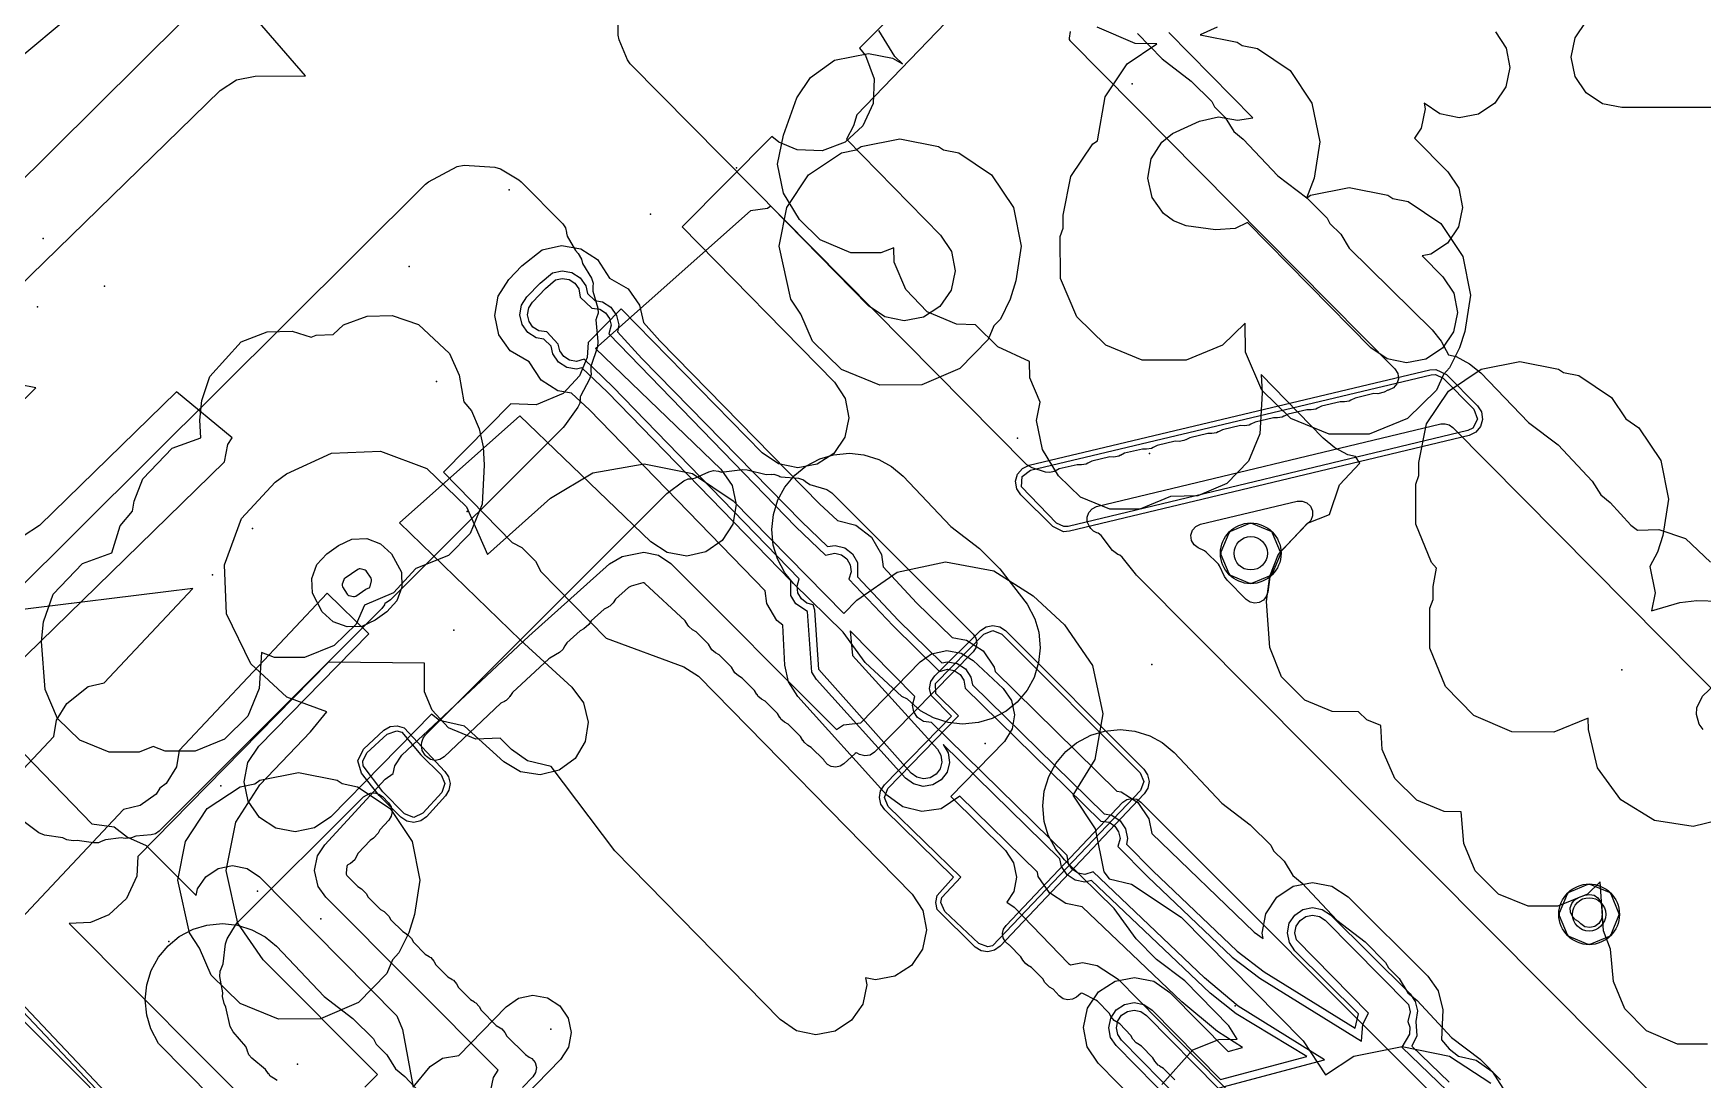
# Model space of a CAD drawing. Header units: metres. Extents: x -2677 to -840, y 169 to 1487.
# Drawn here: x -2168.2 to -2102.1, y 718 to 759.4 of the extents above; entities that cross this region are included whole.
import ezdxf

# ---------------------------------------------------------------- set-up
doc = ezdxf.new("R2010")
doc.units = ezdxf.units.M
for name, color, linetype in [('AI_GREENING_ALLOWED_ZONE', 4, 'Continuous'), ('AI_GREENING_EXCLUSIONS', 1, 'Continuous'), ('AI_GREENING_LAWN', 82, 'Continuous'), ('AI_GREENING_REJECTED', 6, 'Continuous'), ('AI_GREENING_SHRUBS', 92, 'Continuous')]:
    doc.layers.add(name, color=color, linetype=linetype)

# ---------------------------------------------------------------- blocks, each defined once
blk = doc.blocks.new('AI_SHRUB')
for radius in [1, 0.55]:
    blk.add_circle((0, 0), radius)

msp = doc.modelspace()

# ---------------------------------------------------------------- linework, layer by layer
at = {"layer": 'AI_GREENING_ALLOWED_ZONE'}
for points in [[(-2122.053, 739.009), (-2122.218, 739.13), (-2122.321, 739.308), (-2122.344, 739.512), (-2122.282, 739.708), (-2122.147, 739.863), (-2121.962, 739.951), (-2118.132, 740.86), (-2117.935, 740.867), (-2117.75, 740.797), (-2117.607, 740.662), (-2117.528, 740.481), (-2117.524, 740.284), (-2117.597, 740.101), (-2117.736, 739.96), (-2117.754, 739.947), (-2118.844, 738.8), (-2118.895, 738.719), (-2119.206, 737.918), (-2119.221, 737.86), (-2119.299, 737.261), (-2119.356, 737.086), (-2119.472, 736.943), (-2119.632, 736.852), (-2119.815, 736.826), (-2119.994, 736.867), (-2120.147, 736.97), (-2120.91, 737.728), (-2121.012, 737.875), (-2121.204, 738.296), (-2121.254, 738.369), (-2121.731, 738.845), (-2121.804, 738.896), (-2122.053, 739.009)], [(-2107.102, 724.292), (-2107.23, 724.42), (-2107.303, 724.585), (-2107.313, 724.766), (-2107.258, 724.938), (-2107.145, 725.08), (-2106.989, 725.172), (-2106.738, 725.264), (-2106.556, 725.295), (-2106.375, 725.257), (-2106.22, 725.156), (-2106.112, 725.005), (-2106.067, 724.826), (-2106.047, 724.507), (-2106.074, 724.309), (-2106.178, 724.138), (-2106.34, 724.02), (-2106.535, 723.976), (-2106.732, 724.012), (-2106.899, 724.122), (-2106.993, 724.216), (-2107.102, 724.292)]]:
    msp.add_lwpolyline(points, close=True, dxfattribs=at)
at = {"layer": 'AI_GREENING_EXCLUSIONS'}
for points in [[(-2169.371, 748.756), (-2160.792, 757.124), (-2160.138, 757.55), (-2159.402, 757.693), (-2157.407, 757.699), (-2162.523, 763.609), (-2173.028, 754.829)], [(-2128.888, 763.096), (-2135.574, 756.154), (-2135.705, 755.722), (-2135.983, 755.201), (-2132.255, 751.4), (-2131.828, 750.746), (-2131.684, 749.98), (-2131.843, 749.216), (-2132.283, 748.571), (-2132.936, 748.144), (-2133.703, 747.999), (-2134.467, 748.159), (-2135.112, 748.599), (-2138.975, 752.539), (-2139.117, 752.455), (-2139.781, 752.36), (-2145.923, 746.905), (-2140.962, 742.128), (-2140.516, 741.488), (-2140.35, 740.726), (-2140.487, 739.957), (-2140.909, 739.3), (-2141.549, 738.855), (-2142.312, 738.688), (-2143.08, 738.826), (-2143.737, 739.247), (-2148.919, 744.242), (-2153.684, 740.002), (-2148.9, 735.358), (-2146.866, 733.502), (-2146.403, 732.874), (-2146.215, 732.116), (-2146.332, 731.345), (-2146.736, 730.677), (-2147.364, 730.214), (-2148.121, 730.026), (-2148.893, 730.143), (-2149.561, 730.547), (-2151.107, 731.956), (-2152.1, 732.182), (-2152.423, 732.433), (-2156.408, 728.365), (-2157.053, 727.925), (-2157.817, 727.765), (-2158.583, 727.909), (-2159.237, 728.336), (-2159.677, 728.981), (-2159.837, 729.744), (-2159.692, 730.511), (-2159.266, 731.165), (-2154.906, 735.614), (-2156.557, 737.216), (-2162.41, 730.996), (-2162.518, 730.346), (-2162.93, 729.684), (-2163.179, 729.505), (-2163.329, 729.262), (-2163.963, 728.806), (-2164.615, 728.653), (-2171.551, 721.283)], [(-2130.783, 763.528), (-2135.471, 758.8), (-2135.23, 758.508), (-2134.889, 757.591), (-2134.928, 756.605), (-2135.337, 755.723), (-2136.036, 755.076), (-2136.953, 754.735), (-2137.939, 754.774), (-2138.662, 755.076), (-2138.939, 755.302), (-2142.487, 751.725), (-2136.461, 745.579), (-2136.034, 744.926), (-2135.889, 744.159), (-2136.049, 743.395), (-2136.489, 742.751), (-2137.142, 742.323), (-2137.909, 742.179), (-2138.672, 742.339), (-2139.317, 742.778), (-2144.902, 748.475), (-2146.215, 747.149), (-2146.254, 746.545), (-2146.556, 745.823), (-2147.204, 745.124), (-2148.279, 744.675), (-2149.283, 744.722), (-2151.945, 742.006), (-2149.219, 739.228), (-2148.841, 739.03), (-2148.301, 738.489), (-2148.086, 738.075), (-2145.504, 735.444), (-2142.42, 734.304), (-2141.846, 733.932), (-2133.385, 725.306), (-2132.958, 724.653), (-2132.813, 723.887), (-2132.973, 723.123), (-2133.413, 722.478), (-2134.066, 722.051), (-2134.833, 721.906), (-2135.231, 721.99), (-2135.179, 721.715), (-2135.339, 720.951), (-2135.779, 720.307), (-2136.432, 719.879), (-2137.198, 719.735), (-2137.962, 719.894), (-2138.607, 720.334), (-2145.163, 727.021), (-2147.676, 730.351), (-2148.617, 730.582), (-2149.257, 731.024), (-2149.696, 731.477), (-2150.667, 731.44), (-2151.743, 731.889), (-2152.39, 732.588), (-2152.692, 733.31), (-2152.701, 734.448), (-2156.506, 734.493), (-2164.051, 726.794), (-2164.09, 726.009), (-2164.499, 725.127), (-2165.198, 724.48), (-2165.921, 724.178), (-2166.778, 724.139), (-2158.911, 716.251)], [(-2090.109, 759.496), (-2090.079, 758.716), (-2090.213, 758.249), (-2090.489, 757.784), (-2091.085, 757.28), (-2092.17, 756.825), (-2092.937, 756.679), (-2093.673, 756.832), (-2097.091, 756.446), (-2105.273, 756.443), (-2106.039, 756.595), (-2106.688, 757.029), (-2107.121, 757.678), (-2107.273, 758.443), (-2107.121, 759.208), (-2106.688, 759.857)], [(-2101.877, 719.369), (-2103.065, 719.369), (-2104.297, 719.884), (-2105.152, 720.761), (-2105.605, 721.844), (-2105.72, 723.123), (-2106.005, 723.845), (-2106.127, 725.789), (-2106.636, 725.301), (-2107.802, 724.832), (-2108.989, 724.832), (-2110.154, 725.301), (-2111.076, 726.223), (-2111.529, 727.307), (-2111.642, 728.558), (-2112.306, 728.574), (-2113.389, 729.027), (-2114.266, 729.883), (-2114.765, 731.033), (-2114.825, 731.976), (-2115.379, 732.208), (-2115.709, 732.516), (-2116.743, 732.533), (-2117.826, 732.986), (-2118.748, 733.908), (-2119.218, 735.073), (-2119.347, 736.892), (-2119.217, 737.89), (-2118.878, 738.765), (-2117.717, 739.987), (-2116.853, 740.332), (-2116.453, 741.511), (-2115.645, 742.362), (-2115.82, 742.637), (-2116.126, 742.703), (-2116.641, 742.98), (-2117.096, 743.358), (-2119.56, 745.884), (-2119.518, 745.153), (-2119.612, 743.527), (-2120.065, 742.443), (-2120.92, 741.566), (-2122.071, 741.068), (-2123.15, 741.051), (-2124.36, 740.549), (-2125.548, 740.549), (-2126.709, 741.018), (-2127.583, 741.871), (-2128.224, 742.907), (-2128.454, 744.055), (-2128.311, 744.777), (-2128.716, 745.746), (-2128.733, 746.396), (-2129.983, 746.97), (-2130.872, 747.847), (-2131.631, 747.864), (-2132.782, 748.362), (-2133.637, 749.239), (-2134.09, 750.323), (-2134.107, 750.891), (-2134.617, 750.694), (-2135.805, 750.694), (-2137.03, 751.206), (-2137.84, 752.016), (-2138.481, 753.052), (-2138.711, 754.2), (-2138.484, 755.348), (-2137.948, 756.83), (-2137.409, 757.638), (-2136.458, 758.32), (-2135.116, 758.587), (-2134.163, 758.398), (-2133.769, 758.172), (-2134.066, 758.468), (-2134.707, 759.504)], [(-2121.303, 759.627), (-2121.973, 759.33), (-2120.512, 759.04), (-2120.313, 758.907), (-2119.71, 758.787), (-2118.413, 757.92), (-2117.546, 756.622), (-2117.241, 755.091), (-2117.462, 753.65), (-2117.761, 752.866), (-2117.6, 752.974), (-2116.069, 753.278), (-2114.539, 752.974), (-2114.339, 752.841), (-2113.737, 752.721), (-2112.439, 751.854), (-2111.572, 750.556), (-2111.267, 749.025), (-2111.489, 747.584), (-2111.701, 746.93), (-2112.093, 746.14), (-2112.342, 745.872), (-2112.614, 745.26), (-2113.758, 744.136), (-2115.281, 743.516), (-2116.864, 743.516), (-2118.386, 744.136), (-2119.53, 745.26), (-2120.177, 746.768), (-2120.193, 747.916), (-2121.086, 747.044), (-2122.531, 746.44), (-2124.269, 746.44), (-2125.714, 747.044), (-2126.858, 748.167), (-2127.505, 749.676), (-2127.521, 751.337), (-2127.397, 751.673), (-2127.397, 751.673), (-2127.397, 752.186), (-2127.093, 753.717), (-2126.225, 755.014), (-2126.043, 755.136), (-2125.739, 756.875), (-2124.872, 758.173), (-2123.688, 758.964), (-2124.55, 758.98), (-2126.058, 759.627)], [(-2124.454, 759.385), (-2123.474, 758.37), (-2122.325, 757.498), (-2121.514, 756.688), (-2121.408, 756.481), (-2120.981, 756.054), (-2120.638, 755.501), (-2120.266, 755.2), (-2118.903, 753.749), (-2117.753, 752.877), (-2116.943, 752.067), (-2116.836, 751.861), (-2116.409, 751.434), (-2116.067, 750.881), (-2112.788, 747.642), (-2112.424, 747.197), (-2112.139, 746.657), (-2111.84, 746.594), (-2111.304, 746.305), (-2110.86, 745.938), (-2108.976, 743.977), (-2107.796, 743.094), (-2106.449, 741.654), (-2106.11, 741.11), (-2105.734, 740.811), (-2104.91, 739.911), (-2104.647, 739.711), (-2103.804, 739.734), (-2102.754, 739.382), (-2101.765, 738.445)], [(-2110.28, 759.447), (-2109.851, 758.795), (-2109.704, 758.029), (-2109.862, 757.264), (-2110.3, 756.618), (-2110.951, 756.189), (-2111.718, 756.042), (-2112.482, 756.2), (-2113.106, 756.623), (-2113.061, 756.39), (-2113.219, 755.626), (-2113.481, 755.24), (-2112.164, 753.905), (-2111.735, 753.253), (-2111.588, 752.486), (-2111.746, 751.722), (-2112.184, 751.076), (-2112.835, 750.647), (-2113.185, 750.58), (-2112.362, 749.746), (-2111.933, 749.094), (-2111.786, 748.327), (-2111.943, 747.563), (-2112.381, 746.917), (-2113.033, 746.488), (-2113.799, 746.341), (-2114.564, 746.499), (-2115.209, 746.937), (-2120.106, 751.901), (-2120.589, 751.659), (-2121.367, 751.603), (-2122.533, 751.764), (-2123.035, 751.965), (-2123.425, 752.254), (-2123.874, 752.892), (-2124.046, 753.653), (-2123.912, 754.422), (-2123.495, 755.082), (-2123.073, 755.419), (-2122.004, 755.91), (-2121.242, 756.082), (-2120.501, 755.954), (-2119.892, 756.044), (-2123.22, 759.417)], [(-2122.896, 715.438), (-2126.018, 718.604), (-2126.447, 719.256), (-2126.594, 720.022), (-2126.436, 720.786), (-2125.998, 721.432), (-2125.346, 721.861), (-2124.58, 722.008), (-2123.815, 721.851), (-2123.17, 721.412), (-2120.863, 719.074), (-2120.295, 719.225), (-2121.284, 719.858), (-2122.701, 721.042), (-2126.648, 724.806), (-2127.294, 724.928), (-2127.947, 725.355), (-2128.387, 726), (-2128.423, 726.172), (-2131.489, 729.178), (-2132.229, 728.683), (-2133.001, 728.57), (-2133.758, 728.76), (-2134.384, 729.226), (-2137.913, 733.13), (-2138.277, 733.706), (-2138.426, 734.371), (-2138.506, 735.951), (-2138.745, 736.135), (-2139.136, 736.81), (-2139.202, 737.306), (-2146.164, 744.478), (-2146.877, 745.134), (-2147.421, 745.229), (-2148.079, 745.648), (-2148.548, 746.379), (-2149.299, 746.814), (-2149.748, 747.453), (-2149.917, 748.215), (-2149.782, 748.983), (-2149.363, 749.642), (-2148.845, 750.184), (-2148.034, 750.813), (-2148.034, 750.813), (-2147.272, 750.982), (-2146.503, 750.847), (-2145.845, 750.429), (-2145.376, 749.698), (-2144.625, 749.263), (-2144.177, 748.624), (-2144.024, 747.937), (-2143.379, 747.208), (-2137.057, 740.761), (-2136.34, 740.101), (-2135.612, 739.906), (-2134.992, 739.431), (-2134.601, 738.756), (-2134.536, 738.26), (-2133.204, 736.831), (-2131.798, 735.468), (-2131.227, 735.36), (-2130.574, 734.933), (-2130.134, 734.289), (-2130.098, 734.116), (-2125.273, 729.385), (-2125.1, 729.352), (-2124.447, 728.925), (-2124.007, 728.281), (-2123.885, 727.699), (-2119.842, 723.797), (-2119.474, 723.543), (-2119.519, 723.762), (-2119.37, 724.528), (-2118.939, 725.178), (-2118.292, 725.615), (-2117.527, 725.77), (-2116.761, 725.621), (-2116.11, 725.19), (-2112.954, 722.059), (-2112.545, 721.475), (-2112.363, 720.716), (-2112.411, 719.535), (-2112.113, 719.177), (-2111.748, 718.894), (-2111.042, 718.735), (-2110.404, 718.286), (-2109.987, 717.627)], [(-2122.184, 716.14), (-2125.306, 719.306), (-2125.52, 719.632), (-2125.594, 720.015), (-2125.515, 720.397), (-2125.296, 720.72), (-2124.97, 720.935), (-2124.587, 721.008), (-2124.205, 720.929), (-2123.882, 720.71), (-2121.168, 717.958), (-2117.749, 718.868), (-2120.549, 720.559), (-2121.575, 721.386), (-2126.28, 725.837), (-2126.537, 725.783), (-2126.921, 725.856), (-2127.247, 726.069), (-2127.467, 726.392), (-2127.531, 726.698), (-2132.155, 731.231), (-2131.958, 730.903), (-2131.902, 730.517), (-2131.997, 730.138), (-2132.23, 729.825), (-2132.565, 729.625), (-2132.951, 729.568), (-2133.329, 729.664), (-2133.642, 729.897), (-2137.171, 733.8), (-2137.353, 734.088), (-2137.532, 736.495), (-2137.994, 736.795), (-2138.189, 737.132), (-2138.191, 737.704), (-2145.45, 745.178), (-2146.464, 746.141), (-2146.675, 746.094), (-2147.059, 746.161), (-2147.388, 746.371), (-2147.613, 746.69), (-2147.68, 746.996), (-2147.971, 747.273), (-2148.279, 747.327), (-2148.608, 747.537), (-2148.833, 747.856), (-2148.917, 748.237), (-2148.85, 748.621), (-2148.64, 748.951), (-2148.122, 749.493), (-2148.122, 749.493), (-2147.63, 749.898), (-2147.249, 749.982), (-2146.865, 749.915), (-2146.536, 749.706), (-2146.312, 749.386), (-2146.244, 749.08), (-2145.953, 748.803), (-2145.645, 748.749), (-2145.316, 748.54), (-2145.092, 748.22), (-2145.007, 747.839), (-2145.056, 747.561), (-2144.093, 746.508), (-2137.771, 740.06), (-2136.73, 739.07), (-2136.43, 739.11), (-2136.053, 739.009), (-2135.743, 738.772), (-2135.548, 738.434), (-2135.546, 737.863), (-2133.918, 736.131), (-2132.208, 734.458), (-2131.984, 734.505), (-2131.6, 734.433), (-2131.274, 734.219), (-2131.054, 733.897), (-2130.99, 733.59), (-2125.781, 728.483), (-2125.473, 728.425), (-2125.147, 728.211), (-2124.927, 727.889), (-2124.847, 727.507), (-2124.891, 727.276), (-2123.855, 726.22), (-2120.509, 723.04), (-2119.439, 722.225), (-2115.841, 719.991), (-2115.709, 720.567), (-2118.223, 723.06), (-2118.441, 723.384), (-2118.519, 723.766), (-2118.444, 724.149), (-2118.229, 724.474), (-2117.905, 724.692), (-2117.523, 724.77), (-2117.14, 724.695), (-2116.815, 724.48), (-2113.658, 721.349), (-2113.454, 721.057), (-2113.363, 720.678), (-2113.437, 720.258), (-2113.386, 719.694), (-2113.589, 719.284), (-2112.115, 717.857)], [(-2121.97, 716.351), (-2125.092, 719.517), (-2125.242, 719.745), (-2125.294, 720.013), (-2125.239, 720.281), (-2125.085, 720.507), (-2124.857, 720.657), (-2124.589, 720.708), (-2124.321, 720.653), (-2124.095, 720.5), (-2121.259, 717.623), (-2117.053, 718.742), (-2120.463, 720.866), (-2121.803, 721.983), (-2126.208, 726.183), (-2126.54, 726.083), (-2126.809, 726.134), (-2127.037, 726.283), (-2127.191, 726.509), (-2127.237, 726.829), (-2132.614, 732.102), (-2132.936, 732.142), (-2133.164, 732.291), (-2133.318, 732.517), (-2133.374, 732.784), (-2133.278, 733.122), (-2135.837, 735.731), (-2135.742, 734.755), (-2132.381, 731.037), (-2132.241, 730.802), (-2132.201, 730.532), (-2132.268, 730.267), (-2132.431, 730.048), (-2132.665, 729.908), (-2132.936, 729.868), (-2133.201, 729.935), (-2133.42, 730.098), (-2137.076, 734.203), (-2137.234, 736.546), (-2137.297, 736.758), (-2137.552, 736.827), (-2137.769, 736.993), (-2137.905, 737.229), (-2137.941, 737.5), (-2137.853, 737.787), (-2145.236, 745.388), (-2146.377, 746.48), (-2146.682, 746.394), (-2146.951, 746.441), (-2147.181, 746.588), (-2147.338, 746.811), (-2147.397, 747.078), (-2147.849, 747.572), (-2148.171, 747.607), (-2148.401, 747.754), (-2148.558, 747.977), (-2148.617, 748.244), (-2148.57, 748.513), (-2148.424, 748.743), (-2147.905, 749.286), (-2147.905, 749.286), (-2147.509, 749.623), (-2147.242, 749.683), (-2146.973, 749.635), (-2146.743, 749.489), (-2146.586, 749.265), (-2146.536, 748.945), (-2146.075, 748.505), (-2145.753, 748.469), (-2145.523, 748.323), (-2145.366, 748.099), (-2145.307, 747.833), (-2145.403, 747.487), (-2137.985, 739.85), (-2136.81, 738.723), (-2136.45, 738.81), (-2136.186, 738.74), (-2135.969, 738.574), (-2135.832, 738.337), (-2135.796, 738.066), (-2135.885, 737.779), (-2134.132, 735.921), (-2132.294, 734.118), (-2131.981, 734.205), (-2131.712, 734.155), (-2131.484, 734.005), (-2131.33, 733.779), (-2131.284, 733.459), (-2125.907, 728.186), (-2125.585, 728.147), (-2125.357, 727.997), (-2125.203, 727.771), (-2125.147, 727.504), (-2125.231, 727.186), (-2124.062, 726.003), (-2120.709, 722.813), (-2119.614, 721.98), (-2115.583, 719.477), (-2115.526, 720.156), (-2115.311, 720.594), (-2118.164, 723.499), (-2118.219, 723.767), (-2118.167, 724.035), (-2118.016, 724.263), (-2117.789, 724.416), (-2117.522, 724.47), (-2117.254, 724.418), (-2117.026, 724.267), (-2113.726, 720.932), (-2113.662, 720.642), (-2113.754, 720.265), (-2113.668, 720.036), (-2113.678, 719.764), (-2113.981, 719.246), (-2112.186, 717.509)], [(-2100.924, 728.346), (-2102.442, 727.981), (-2103.983, 728.225), (-2105.314, 729.04), (-2106.232, 730.303), (-2106.596, 731.82), (-2106.609, 732.268), (-2107.963, 731.718), (-2109.624, 731.734), (-2111.133, 732.381), (-2112.256, 733.525), (-2112.876, 735.047), (-2112.876, 736.631), (-2112.752, 736.967), (-2112.752, 737.48), (-2112.607, 738.207), (-2112.816, 738.436), (-2113.436, 739.958), (-2113.436, 741.542), (-2113.312, 741.878), (-2113.312, 741.878), (-2113.312, 742.391), (-2113.008, 743.922), (-2112.141, 745.219), (-2110.843, 746.087), (-2109.312, 746.391), (-2107.781, 746.087), (-2107.582, 745.953), (-2106.979, 745.834), (-2105.682, 744.966), (-2105.113, 744.116), (-2104.595, 743.77), (-2103.728, 742.472), (-2103.424, 740.941), (-2103.645, 739.5), (-2103.857, 738.845), (-2104.158, 738.273), (-2103.95, 737.227), (-2104.092, 736.514), (-2102.98, 736.847), (-2102.296, 736.929), (-2101.415, 736.904)], [(-2178.584, 724.898), (-2160.623, 742.42), (-2160.484, 743.112), (-2160.319, 743.365), (-2162.527, 745.188), (-2167.945, 739.903), (-2168.599, 739.478)], [(-2170.738, 742.766), (-2168.095, 745.344), (-2168.763, 745.486)], [(-2155.067, 717.657), (-2154.556, 718.161), (-2159.09, 722.708), (-2160.092, 724.148), (-2160.55, 726.245), (-2160.167, 728.158), (-2159.22, 729.634), (-2157.212, 731.731), (-2156.57, 732.518), (-2158.146, 733.1), (-2159.578, 734.425), (-2160.541, 736.399), (-2160.541, 736.399), (-2160.617, 738.348), (-2159.942, 740.178), (-2158.617, 741.611), (-2158.159, 741.944), (-2156.387, 742.76), (-2154.437, 742.836), (-2152.607, 742.161), (-2151.028, 740.634), (-2150.207, 738.748), (-2147.71, 740.987), (-2146.031, 741.98), (-2144.001, 742.338), (-2142.088, 741.955), (-2140.467, 740.869), (-2136.087, 736.415), (-2135.576, 736.94), (-2133.97, 738.047), (-2132.062, 738.455), (-2130.143, 738.101), (-2128.587, 737.118), (-2127.343, 735.96), (-2126.236, 734.353), (-2125.828, 732.445), (-2126.141, 730.631), (-2127.014, 729.216), (-2126.129, 727.889), (-2125.789, 726.183), (-2125.582, 725.904), (-2124.694, 725.704), (-2122.727, 724.389), (-2117.896, 719.489), (-2117.013, 718.147), (-2115.885, 718.894), (-2113.97, 719.267), (-2112.093, 718.893), (-2110.467, 717.815)], [(-2176.181, 738.732), (-2165.868, 728.091), (-2164.985, 727.965), (-2164.456, 727.562), (-2163.721, 727.229), (-2161.736, 725.252), (-2161.684, 725.508), (-2161.359, 725.994), (-2160.871, 726.319), (-2160.297, 726.432), (-2159.723, 726.317), (-2159.237, 725.991), (-2153.788, 720.483), (-2153.57, 719.94), (-2153.143, 717.662), (-2152.473, 718.476), (-2151.991, 718.808), (-2151.339, 718.916), (-2149.462, 720.846), (-2148.98, 721.178), (-2148.408, 721.3), (-2147.832, 721.194), (-2147.341, 720.876), (-2147.009, 720.394), (-2146.887, 719.822), (-2146.993, 719.246), (-2147.311, 718.755), (-2149.198, 716.814)], [(-2150.065, 717.545), (-2149.967, 718.044), (-2149.778, 718.327), (-2156.612, 725.179), (-2156.913, 725.611), (-2157.05, 726.241), (-2156.935, 726.814), (-2156.651, 727.257), (-2154.25, 729.852), (-2153.943, 730.075), (-2153.871, 730.388), (-2153.596, 730.8), (-2148.565, 735.52), (-2145.374, 738.38), (-2145.374, 738.38), (-2144.87, 738.678), (-2144.005, 738.838), (-2143.431, 738.723), (-2142.945, 738.397), (-2136.383, 731.817), (-2136.106, 732.002), (-2135.409, 732.09), (-2133.066, 734.501), (-2132.615, 734.819), (-2132.012, 734.955), (-2131.437, 734.849), (-2130.97, 734.554), (-2129.782, 733.45), (-2129.45, 732.968), (-2129.328, 732.396), (-2129.422, 731.851), (-2129.729, 731.353), (-2131.852, 729.167), (-2129.684, 727.032), (-2129.362, 726.549), (-2129.247, 725.971), (-2129.361, 725.401), (-2129.638, 724.987), (-2129.336, 724.784), (-2127.188, 722.557), (-2127.111, 722.506), (-2126.629, 722.598), (-2126.056, 722.48), (-2125.22, 721.931), (-2120.388, 717.031)], [(-2174.475, 724.006), (-2167.382, 731.549), (-2167.274, 732.195), (-2166.86, 732.857), (-2166.023, 733.526), (-2165.383, 733.674), (-2161.876, 737.401), (-2169.356, 736.475)], [(-2102.052, 731.817), (-2102.208, 732.038), (-2102.315, 732.413), (-2102.302, 732.683), (-2102.083, 733.142), (-2101.314, 733.865)], [(-2123.499, 717.765), (-2122.26, 719.138), (-2121.23, 719.545), (-2120.504, 719.565), (-2120.833, 720.087), (-2122.581, 721.866), (-2123.698, 722.721), (-2124.508, 723.531), (-2125.384, 724.728), (-2127.348, 726.662), (-2127.694, 727.084), (-2127.989, 727.641), (-2128.15, 728.183), (-2128.209, 728.802), (-2128.147, 729.386), (-2127.967, 729.966), (-2127.685, 730.482), (-2127.299, 730.947), (-2126.875, 731.292), (-2126.306, 731.596), (-2125.763, 731.757), (-2125.138, 731.816), (-2124.56, 731.754), (-2124.56, 731.754), (-2123.973, 731.571), (-2123.477, 731.301), (-2123.006, 730.911), (-2121.114, 728.911), (-2119.99, 728.049), (-2119.18, 727.239), (-2119.07, 727.024), (-2118.649, 726.603), (-2118.304, 726.042), (-2117.93, 725.734), (-2116.563, 724.27), (-2115.439, 723.408), (-2114.629, 722.598), (-2114.519, 722.383), (-2114.098, 721.962), (-2113.754, 721.401), (-2113.379, 721.093), (-2112.013, 719.629), (-2110.889, 718.767), (-2110.078, 717.957)], [(-2161.088, 717.217), (-2163.236, 719.393), (-2163.54, 719.965), (-2163.701, 720.505), (-2163.76, 721.115), (-2163.698, 721.708), (-2163.521, 722.28), (-2163.236, 722.804), (-2162.856, 723.262), (-2162.413, 723.623), (-2162.413, 723.623), (-2161.861, 723.916), (-2161.314, 724.079), (-2160.699, 724.138), (-2160.111, 724.076), (-2159.533, 723.896), (-2159.015, 723.614), (-2158.564, 723.24), (-2156.673, 721.25), (-2155.531, 720.382), (-2154.72, 719.571), (-2154.613, 719.362), (-2154.188, 718.937), (-2153.844, 718.382), (-2153.472, 718.079), (-2152.108, 716.623)], [(-2169.66, 722.027), (-2155.285, 706.839)], [(-2161.744, 713.426), (-2170.207, 721.911)], [(-2169.749, 721.848), (-2155.416, 706.687)]]:
    msp.add_lwpolyline(points, dxfattribs=at)
for points in [[(-2133.866, 755.212), (-2132.335, 754.908), (-2132.136, 754.775), (-2131.533, 754.655), (-2130.235, 753.788), (-2129.368, 752.49), (-2129.064, 750.959), (-2129.271, 749.589), (-2129.497, 748.863), (-2129.889, 748.074), (-2130.142, 747.803), (-2130.369, 747.259), (-2131.492, 746.115), (-2133, 745.468), (-2134.661, 745.452), (-2136.184, 746.072), (-2137.328, 747.196), (-2137.79, 748.261), (-2138.192, 748.863), (-2138.654, 750.959), (-2138.349, 752.49), (-2137.482, 753.788), (-2136.185, 754.655), (-2135.602, 754.771), (-2135.397, 754.908), (-2133.866, 755.212)], [(-2161.593, 744.071), (-2161.513, 744.846), (-2161.202, 745.793), (-2159.964, 747.166), (-2158.934, 747.573), (-2157.94, 747.6), (-2157.188, 747.362), (-2156.988, 747.437), (-2156.313, 747.455), (-2155.905, 747.838), (-2154.974, 748.188), (-2153.98, 748.215), (-2152.93, 747.863), (-2151.706, 746.704), (-2151.32, 745.848), (-2151.136, 744.79), (-2150.835, 744.44), (-2150.535, 743.73), (-2150.38, 743.011), (-2150.341, 742.294), (-2150.418, 740.749), (-2150.888, 739.584), (-2151.743, 738.707), (-2153.039, 738.192), (-2153.927, 737.237), (-2155.078, 736.739), (-2155.405, 735.997), (-2156.282, 735.142), (-2157.447, 734.672), (-2158.635, 734.672), (-2159.156, 734.873), (-2159.241, 733.439), (-2159.694, 732.355), (-2160.616, 731.433), (-2161.781, 730.963), (-2162.969, 730.963), (-2163.444, 731.144), (-2164, 730.929), (-2165.188, 730.929), (-2166.353, 731.399), (-2167.23, 732.254), (-2167.728, 733.405), (-2167.873, 735.305), (-2167.793, 736.08), (-2167.404, 737.178), (-2166.244, 738.4), (-2165.079, 738.811), (-2164.752, 739.882), (-2164.268, 740.461), (-2164.194, 740.866), (-2163.855, 741.741), (-2162.695, 742.963), (-2161.556, 743.373), (-2161.593, 744.071)], [(-2129.078, 741.109), (-2129.239, 741.357), (-2129.284, 741.649), (-2129.204, 741.934), (-2129.013, 742.16), (-2128.747, 742.287), (-2112.871, 746.063), (-2112.634, 746.078), (-2112.212, 745.874), (-2110.988, 744.64), (-2110.83, 744.393), (-2110.787, 744.102), (-2110.867, 743.819), (-2111.057, 743.594), (-2111.322, 743.467), (-2127.155, 739.67), (-2127.391, 739.654), (-2127.811, 739.853), (-2129.078, 741.109)], [(-2129.027, 741.84), (-2128.701, 742.093), (-2112.825, 745.868), (-2112.655, 745.879), (-2112.354, 745.734), (-2111.13, 744.5), (-2110.987, 744.115), (-2111.179, 743.752), (-2111.369, 743.661), (-2127.202, 739.864), (-2127.37, 739.853), (-2127.671, 739.995), (-2129.052, 741.428), (-2129.027, 741.84)], [(-2136.494, 742.701), (-2135.869, 742.759), (-2135.291, 742.697), (-2134.703, 742.514), (-2134.195, 742.236), (-2133.737, 741.854), (-2131.844, 739.854), (-2130.721, 738.993), (-2129.91, 738.182), (-2128.833, 736.784), (-2128.529, 736.21), (-2128.369, 735.673), (-2128.31, 735.05), (-2128.372, 734.469), (-2128.553, 733.887), (-2128.833, 733.373), (-2129.222, 732.907), (-2129.657, 732.554), (-2130.215, 732.259), (-2130.755, 732.098), (-2131.383, 732.039), (-2131.959, 732.101), (-2132.54, 732.283), (-2133.054, 732.563), (-2133.569, 733.027), (-2133.791, 733.134), (-2135.239, 734.474), (-2136.114, 735.671), (-2138.078, 737.605), (-2138.424, 738.027), (-2138.719, 738.585), (-2138.881, 739.126), (-2138.939, 739.746), (-2138.878, 740.329), (-2138.697, 740.91), (-2138.424, 741.413), (-2138.029, 741.89), (-2137.593, 742.244), (-2137.037, 742.539), (-2136.494, 742.701)], [(-2154.651, 736.149), (-2155.182, 735.904), (-2155.767, 735.881), (-2156.316, 736.084), (-2156.746, 736.481), (-2157.138, 737.215), (-2157.161, 737.8), (-2156.958, 738.349), (-2156.561, 738.779), (-2156.102, 739.112), (-2155.57, 739.357), (-2154.986, 739.379), (-2154.436, 739.177), (-2154.007, 738.779), (-2153.615, 738.046), (-2153.592, 737.461), (-2153.795, 736.912), (-2154.192, 736.482), (-2154.651, 736.149)], [(-2134.632, 729.396), (-2134.483, 729.625), (-2131.83, 732.35), (-2132.631, 733.17), (-2132.692, 733.444), (-2132.64, 733.719), (-2132.484, 733.953), (-2130.677, 735.738), (-2130.45, 735.888), (-2130.183, 735.94), (-2129.916, 735.886), (-2129.69, 735.735), (-2124.205, 730.246), (-2124.055, 730.023), (-2124, 729.761), (-2124.048, 729.497), (-2124.191, 729.27), (-2129.896, 723.238), (-2130.118, 723.08), (-2130.384, 723.019), (-2130.653, 723.064), (-2130.884, 723.209), (-2132.386, 724.699), (-2132.445, 724.971), (-2132.394, 725.244), (-2131.74, 725.977), (-2134.47, 728.635), (-2134.624, 728.861), (-2134.681, 729.128), (-2134.632, 729.396)], [(-2132.455, 733.644), (-2130.537, 735.596), (-2130.184, 735.74), (-2129.832, 735.594), (-2124.346, 730.104), (-2124.2, 729.758), (-2124.337, 729.407), (-2130.2, 723.262), (-2130.39, 723.219), (-2130.747, 723.355), (-2132.088, 724.617), (-2132.245, 724.974), (-2132.209, 725.169), (-2131.455, 725.979), (-2134.33, 728.779), (-2134.481, 729.13), (-2134.34, 729.486), (-2131.543, 732.357), (-2132.448, 733.251), (-2132.455, 733.644)], [(-2153.12, 728.141), (-2153.397, 728.191), (-2153.631, 728.346), (-2154.496, 729.211), (-2155.196, 730.094), (-2155.343, 730.582), (-2155.12, 731.041), (-2154.309, 731.789), (-2154.063, 731.936), (-2153.779, 731.972), (-2153.504, 731.892), (-2151.893, 730.165), (-2151.743, 729.945), (-2151.686, 729.685), (-2151.729, 729.423), (-2151.867, 729.196), (-2152.618, 728.37), (-2152.846, 728.204), (-2153.12, 728.141)], [(-2154.354, 729.352), (-2155.124, 730.382), (-2155.144, 730.566), (-2154.984, 730.894), (-2154.174, 731.642), (-2153.795, 731.773), (-2153.598, 731.715), (-2152.843, 730.822), (-2152.034, 730.022), (-2151.886, 729.68), (-2152.015, 729.33), (-2152.766, 728.504), (-2153.124, 728.341), (-2153.49, 728.487), (-2154.354, 729.352)], [(-2157.684, 730.115), (-2156.153, 729.81), (-2155.954, 729.677), (-2155.351, 729.557), (-2154.054, 728.69), (-2153.186, 727.393), (-2152.882, 725.862), (-2153.089, 724.491), (-2153.315, 723.766), (-2153.708, 722.976), (-2153.96, 722.705), (-2154.187, 722.162), (-2155.31, 721.018), (-2156.819, 720.371), (-2158.48, 720.355), (-2160.002, 720.975), (-2161.146, 722.098), (-2161.608, 723.164), (-2162.011, 723.766), (-2162.472, 725.862), (-2162.168, 727.393), (-2161.3, 728.69), (-2160.003, 729.557), (-2159.42, 729.673), (-2159.215, 729.81), (-2157.684, 730.115)]]:
    msp.add_lwpolyline(points, close=True, dxfattribs=at)
at = {"layer": 'AI_GREENING_LAWN'}
for points in [[(-2158.814, 763.33), (-2179.404, 742.896)], [(-2127.126, 759.452), (-2127.165, 759.196), (-2127.16, 759.143), (-2127.132, 759.097), (-2114.263, 746.098), (-2114.149, 745.919), (-2114.12, 745.709), (-2114.18, 745.506), (-2114.319, 745.346), (-2114.512, 745.257), (-2114.535, 745.252), (-2114.682, 745.173), (-2114.938, 745.113), (-2115.099, 745.119), (-2115.84, 744.943), (-2116.002, 744.858), (-2116.005, 744.864), (-2116.071, 744.825), (-2116.259, 744.796), (-2116.424, 744.802), (-2117.165, 744.625), (-2117.327, 744.541), (-2117.33, 744.547), (-2117.396, 744.508), (-2117.584, 744.478), (-2117.749, 744.484), (-2118.491, 744.308), (-2118.653, 744.224), (-2118.656, 744.23), (-2118.722, 744.19), (-2118.909, 744.161), (-2119.074, 744.167), (-2119.8, 743.995), (-2119.961, 743.91), (-2119.964, 743.916), (-2120.03, 743.877), (-2120.218, 743.848), (-2120.383, 743.854), (-2121.092, 743.685), (-2121.254, 743.601), (-2121.257, 743.607), (-2121.323, 743.568), (-2121.511, 743.538), (-2121.676, 743.544), (-2122.385, 743.376), (-2122.547, 743.292), (-2122.55, 743.297), (-2122.616, 743.258), (-2122.803, 743.229), (-2122.969, 743.235), (-2123.677, 743.067), (-2123.839, 742.982), (-2123.842, 742.988), (-2123.908, 742.949), (-2124.096, 742.919), (-2124.261, 742.926), (-2124.97, 742.757), (-2125.132, 742.673), (-2125.135, 742.678), (-2125.201, 742.639), (-2125.389, 742.61), (-2125.554, 742.616), (-2126.263, 742.448), (-2126.425, 742.363), (-2126.428, 742.369), (-2126.494, 742.33), (-2126.681, 742.301), (-2126.847, 742.307), (-2127.555, 742.138), (-2127.717, 742.054), (-2127.72, 742.059), (-2127.762, 742.032), (-2127.928, 741.996), (-2128.096, 742.017), (-2128.63, 742.18), (-2128.84, 742.306), (-2144.549, 758.178), (-2144.656, 758.338), (-2144.982, 759.125), (-2145.021, 759.316), (-2145.021, 760.177)], [(-2171.844, 734.34), (-2152.653, 753.414), (-2152.538, 753.5), (-2151.401, 754.113), (-2151.13, 754.172), (-2149.916, 754.09), (-2149.693, 754.021), (-2148.963, 753.585), (-2148.863, 753.506), (-2147.219, 751.838), (-2147.114, 751.68), (-2147.075, 751.494), (-2147.075, 751.472), (-2147.043, 751.355), (-2146.723, 750.785), (-2146.609, 750.671), (-2146.48, 750.444), (-2146.437, 750.279), (-2146.082, 749.69), (-2146.015, 749.498), (-2146.025, 749.359), (-2146.026, 749.178), (-2145.838, 748.504), (-2145.824, 748.309), (-2145.885, 748.123), (-2145.891, 748.113), (-2145.904, 748.078), (-2145.906, 748.042), (-2145.826, 747.181), (-2145.849, 746.978), (-2146.107, 746.194), (-2146.111, 746.022), (-2146.1, 745.88), (-2146.157, 745.699), (-2146.523, 745.024), (-2146.536, 744.989), (-2146.537, 744.952), (-2146.534, 744.928), (-2146.547, 744.744), (-2146.625, 744.578), (-2147.153, 743.846), (-2147.206, 743.784), (-2154.045, 736.95), (-2154.21, 736.841), (-2154.266, 736.83), (-2154.282, 736.761), (-2154.386, 736.609), (-2163.21, 727.792), (-2163.353, 727.692), (-2163.521, 727.647), (-2164.136, 727.596), (-2164.297, 727.533), (-2164.556, 727.504), (-2164.714, 727.528), (-2165.332, 727.457), (-2165.511, 727.386), (-2165.511, 727.386), (-2165.611, 727.339), (-2165.809, 727.331), (-2166.45, 727.433), (-2166.608, 727.416), (-2166.87, 727.458), (-2167.021, 727.527), (-2167.751, 727.637), (-2167.979, 727.733), (-2168.558, 728.172)], [(-2085.06, 698.286), (-2124.495, 737.936), (-2124.533, 737.979), (-2125.058, 738.646), (-2125.155, 738.72), (-2125.241, 738.757), (-2125.443, 738.914), (-2125.895, 739.507), (-2126.009, 739.59), (-2126.065, 739.609), (-2126.195, 739.678), (-2126.3, 739.781), (-2126.36, 739.86), (-2126.446, 740.038), (-2126.456, 740.234), (-2126.389, 740.42), (-2126.256, 740.565), (-2126.078, 740.648), (-2112.442, 743.918), (-2112.442, 743.918), (-2112.272, 743.929), (-2112.108, 743.883), (-2111.97, 743.784), (-2089.834, 721.454)], [(-2158.535, 717.924), (-2158.685, 718.013), (-2158.681, 718.02), (-2158.806, 718.094), (-2158.865, 718.191), (-2158.873, 718.186), (-2158.992, 718.359), (-2159.538, 718.804), (-2159.658, 718.946), (-2159.718, 719.123), (-2159.72, 719.138), (-2159.777, 719.264), (-2160.281, 719.851), (-2160.389, 720.067), (-2160.563, 720.834), (-2160.636, 720.972), (-2160.693, 721.244), (-2160.682, 721.393), (-2160.801, 722.044), (-2160.794, 722.256), (-2160.748, 722.347), (-2160.752, 722.348), (-2160.673, 722.539), (-2160.583, 723.33), (-2160.513, 723.533), (-2160.185, 724.071), (-2160.112, 724.164), (-2155.113, 729.159), (-2154.872, 729.293), (-2154.835, 729.301), (-2154.665, 729.311), (-2154.665, 729.311), (-2154.502, 729.263), (-2154.364, 729.163), (-2154.125, 728.917), (-2154.021, 728.76), (-2153.983, 728.575), (-2154.016, 728.39), (-2154.116, 728.23), (-2154.462, 727.854), (-2154.535, 727.712), (-2154.717, 727.515), (-2154.854, 727.43), (-2155.322, 726.925), (-2155.413, 726.748), (-2155.42, 726.751), (-2155.463, 726.655), (-2155.632, 726.514), (-2155.734, 726.461), (-2155.764, 726.438), (-2155.775, 726.401), (-2155.803, 726.142), (-2155.797, 726.091), (-2155.77, 726.047), (-2155.333, 725.599), (-2155.191, 725.518), (-2155.004, 725.329), (-2154.925, 725.189), (-2154.439, 724.701), (-2154.299, 724.622), (-2154.11, 724.432), (-2154.031, 724.292), (-2153.562, 723.82), (-2153.405, 723.726), (-2153.409, 723.721), (-2153.341, 723.685), (-2153.218, 723.54), (-2153.137, 723.396), (-2152.668, 722.924), (-2152.511, 722.83), (-2152.515, 722.824), (-2152.447, 722.788), (-2152.324, 722.644), (-2152.243, 722.5), (-2151.774, 722.027), (-2151.617, 721.933), (-2151.621, 721.928), (-2151.553, 721.892), (-2151.43, 721.747), (-2151.349, 721.603), (-2150.88, 721.131), (-2150.723, 721.037), (-2150.727, 721.031), (-2150.659, 720.996), (-2150.536, 720.851), (-2150.455, 720.707), (-2149.856, 720.105), (-2149.7, 720.011), (-2149.703, 720.005), (-2149.635, 719.969), (-2149.512, 719.824), (-2149.431, 719.68), (-2148.703, 718.948), (-2148.546, 718.854), (-2148.547, 718.853), (-2148.44, 718.795), (-2148.315, 718.634), (-2148.264, 718.437), (-2148.296, 718.236), (-2148.405, 718.065), (-2148.814, 717.644)], [(-2122.977, 717.946), (-2123.423, 718.4), (-2123.58, 718.495), (-2123.576, 718.501), (-2123.644, 718.537), (-2123.766, 718.683), (-2123.846, 718.827), (-2124.292, 719.282), (-2124.448, 719.377), (-2124.445, 719.382), (-2124.513, 719.418), (-2124.635, 719.564), (-2124.715, 719.709), (-2125.161, 720.163), (-2125.317, 720.258), (-2125.314, 720.263), (-2125.382, 720.3), (-2125.504, 720.445), (-2125.584, 720.59), (-2126.046, 721.06), (-2126.109, 721.107), (-2126.624, 721.375), (-2126.666, 721.387), (-2126.705, 721.366), (-2126.873, 721.229), (-2127.037, 721.14), (-2127.223, 721.117), (-2127.404, 721.164), (-2127.555, 721.274), (-2127.799, 721.536), (-2127.946, 721.622), (-2128.128, 721.808), (-2128.207, 721.949), (-2128.656, 722.401), (-2128.812, 722.495), (-2128.809, 722.501), (-2128.877, 722.537), (-2129, 722.682), (-2129.081, 722.826), (-2129.529, 723.278), (-2129.556, 723.294), (-2129.69, 723.411), (-2129.774, 723.568), (-2129.798, 723.744), (-2129.758, 723.918), (-2129.661, 724.066), (-2125.038, 728.939), (-2124.876, 729.053), (-2124.682, 729.094), (-2124.487, 729.058), (-2124.322, 728.948), (-2124.322, 728.948), (-2112.384, 717.001)]]:
    msp.add_lwpolyline(points, dxfattribs=at)
for points in [[(-2152.814, 731.211), (-2152.802, 731.316), (-2152.756, 731.476), (-2152.659, 731.612), (-2143.151, 741.112), (-2143.096, 741.16), (-2142.421, 741.662), (-2142.255, 741.743), (-2142.14, 741.752), (-2141.963, 741.783), (-2141.44, 742.029), (-2141.247, 742.076), (-2141.051, 742.045), (-2140.98, 742.018), (-2140.942, 742.017), (-2140.096, 742.12), (-2139.915, 742.109), (-2139.159, 741.92), (-2138.946, 741.93), (-2138.946, 741.92), (-2138.867, 741.929), (-2138.66, 741.859), (-2138.621, 741.835), (-2138.585, 741.827), (-2137.88, 741.768), (-2137.689, 741.712), (-2137.603, 741.642), (-2137.436, 741.528), (-2136.765, 741.319), (-2136.56, 741.195), (-2130.964, 735.595), (-2130.856, 735.434), (-2130.817, 735.243), (-2130.854, 735.053), (-2130.961, 734.891), (-2134.869, 730.921), (-2135.05, 730.803), (-2135.263, 730.773), (-2135.469, 730.835), (-2135.554, 730.882), (-2135.598, 730.896), (-2135.638, 730.873), (-2136.089, 730.459), (-2136.239, 730.365), (-2136.411, 730.328), (-2136.586, 730.354), (-2136.741, 730.439), (-2136.856, 730.572), (-2136.887, 730.622), (-2137.376, 731.112), (-2137.52, 731.193), (-2137.665, 731.316), (-2137.7, 731.385), (-2137.706, 731.381), (-2137.8, 731.538), (-2138.29, 732.027), (-2138.433, 732.109), (-2138.578, 732.232), (-2138.614, 732.3), (-2138.619, 732.297), (-2138.713, 732.454), (-2139.203, 732.943), (-2139.347, 733.025), (-2139.491, 733.148), (-2139.527, 733.216), (-2139.532, 733.213), (-2139.626, 733.369), (-2140.116, 733.859), (-2140.26, 733.94), (-2140.404, 734.063), (-2140.44, 734.131), (-2140.446, 734.128), (-2140.539, 734.285), (-2141.029, 734.774), (-2141.173, 734.856), (-2141.318, 734.979), (-2141.353, 735.047), (-2141.359, 735.044), (-2141.452, 735.201), (-2141.942, 735.69), (-2142.086, 735.771), (-2142.231, 735.895), (-2142.262, 735.955), (-2142.267, 735.952), (-2142.371, 736.118), (-2143.976, 737.609), (-2144.009, 737.631), (-2144.048, 737.627), (-2144.515, 737.502), (-2144.617, 737.447), (-2145.134, 736.982), (-2145.223, 736.843), (-2145.354, 736.705), (-2145.423, 736.673), (-2145.42, 736.667), (-2145.582, 736.582), (-2146.097, 736.119), (-2146.183, 735.984), (-2146.383, 735.805), (-2146.527, 735.734), (-2147.06, 735.256), (-2147.138, 735.133), (-2147.215, 734.987), (-2147.355, 734.866), (-2147.733, 734.647), (-2147.777, 734.614), (-2149.213, 733.29), (-2149.314, 733.133), (-2149.316, 733.135), (-2149.34, 733.088), (-2149.459, 732.975), (-2149.51, 732.952), (-2149.509, 732.95), (-2149.668, 732.861), (-2151.921, 730.735), (-2152.084, 730.632), (-2152.274, 730.598), (-2152.462, 730.64), (-2152.621, 730.749), (-2152.675, 730.804), (-2152.791, 730.992), (-2152.814, 731.211)], [(-2119.168, 737.93), (-2119.129, 737.956), (-2119.103, 737.994), (-2118.789, 738.752), (-2118.78, 738.797), (-2118.789, 738.843), (-2119.103, 739.6), (-2119.129, 739.639), (-2119.168, 739.665), (-2119.925, 739.978), (-2119.971, 739.987), (-2120.016, 739.978), (-2120.774, 739.665), (-2120.812, 739.639), (-2120.838, 739.6), (-2121.152, 738.843), (-2121.161, 738.797), (-2121.152, 738.752), (-2120.838, 737.994), (-2120.812, 737.956), (-2120.774, 737.93), (-2120.016, 737.616), (-2119.971, 737.607), (-2119.925, 737.616), (-2119.168, 737.93)], [(-2155.288, 738.18), (-2155.332, 738.161), (-2155.846, 737.811), (-2155.874, 737.785), (-2155.892, 737.753), (-2155.956, 737.578), (-2155.963, 737.525), (-2155.946, 737.475), (-2155.761, 737.182), (-2155.731, 737.15), (-2155.69, 737.13), (-2155.515, 737.085), (-2155.464, 737.082), (-2155.418, 737.102), (-2155.024, 737.374), (-2154.869, 737.443), (-2154.852, 737.514), (-2154.842, 737.535), (-2154.796, 737.713), (-2154.794, 737.764), (-2154.813, 737.81), (-2155.012, 738.098), (-2155.044, 738.13), (-2155.086, 738.147), (-2155.241, 738.179), (-2155.288, 738.18)], [(-2105.765, 723.636), (-2105.727, 723.661), (-2105.701, 723.7), (-2105.387, 724.457), (-2105.378, 724.503), (-2105.387, 724.548), (-2105.701, 725.306), (-2105.727, 725.345), (-2105.765, 725.37), (-2106.523, 725.684), (-2106.568, 725.693), (-2106.614, 725.684), (-2107.371, 725.37), (-2107.41, 725.345), (-2107.436, 725.306), (-2107.749, 724.548), (-2107.759, 724.503), (-2107.749, 724.457), (-2107.436, 723.7), (-2107.41, 723.661), (-2107.371, 723.636), (-2106.614, 723.322), (-2106.568, 723.313), (-2106.523, 723.322), (-2105.765, 723.636)]]:
    msp.add_lwpolyline(points, close=True, dxfattribs=at)
at = {"layer": 'AI_GREENING_REJECTED'}
for p in [(-2124.67, 757.38), (-2140.34, 754.06), (-2149.35, 753.19), (-2143.75, 752.23), (-2167.8, 751.26), (-2153.31, 750.16), (-2165.37, 749.38), (-2168.03, 748.56), (-2152.22, 745.6), (-2129.21, 743.36), (-2123.98, 742.75), (-2151.01, 740.45), (-2159.51, 739.78), (-2161.1, 737.94), (-2151.54, 735.76), (-2123.89, 734.4), (-2105.27, 734.19), (-2130.49, 731.27), (-2160.77, 729.59), (-2159.31, 725.42), (-2156.81, 724.33), (-2162.83, 723.43), (-2120.59, 720.88), (-2147.7, 719.95), (-2157.73, 718.57)]:
    msp.add_point(p, dxfattribs=at)

# ---------------------------------------------------------------- block references
at = {"layer": 'AI_GREENING_SHRUBS', "xscale": 1.2, "yscale": 1.2}
for p in [(-2119.971, 738.797), (-2106.568, 724.503)]:
    msp.add_blockref('AI_SHRUB', p, dxfattribs=at)

doc.saveas('drawing.dxf')
